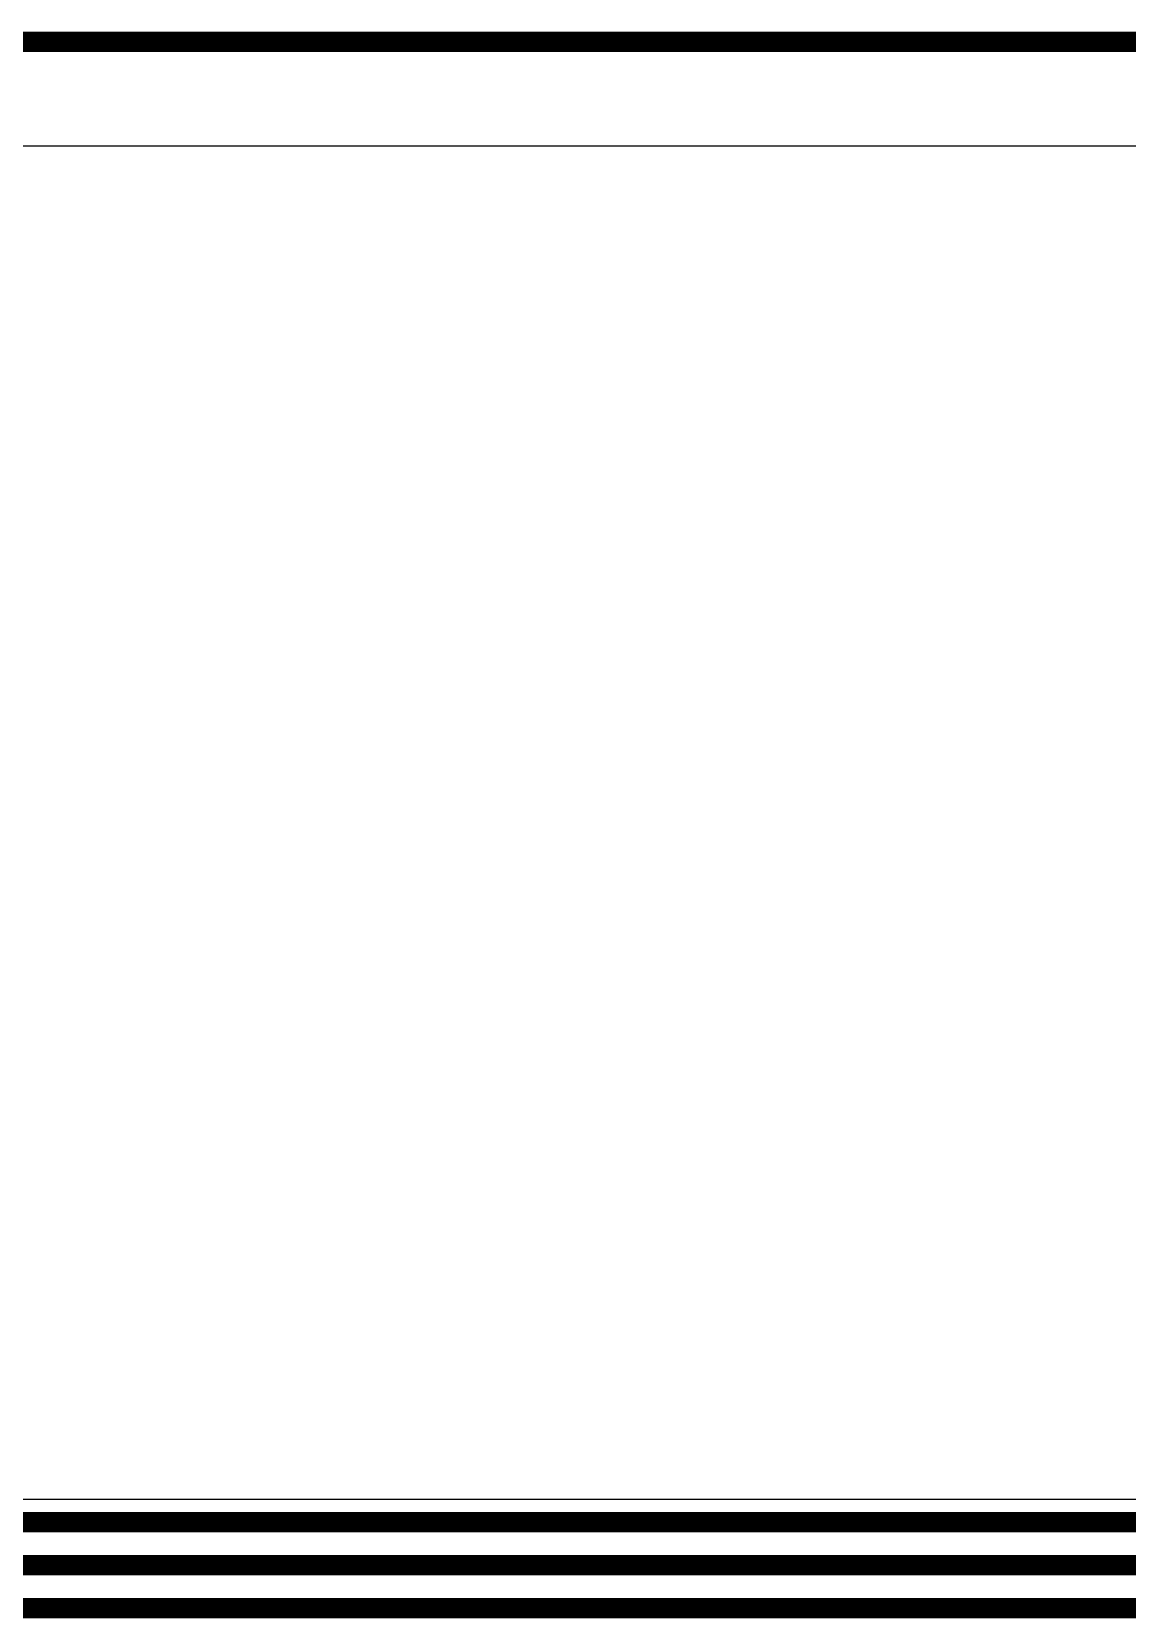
# Model space of a CAD drawing. Extents: x 190.8 to 267.1, y 124 to 174.8.
# Drawn here: x 212.21 to 217.61, y 158.66 to 166.48 of the extents above; entities that cross this region are included whole.
import ezdxf

# ---------------------------------------------------------------- set-up
doc = ezdxf.new("R2010")
doc.units = 0
doc.header["$MEASUREMENT"] = 0

msp = doc.modelspace()

# ---------------------------------------------------------------- linework, layer by layer
at = {"const_width": 0.1}
for points in [[(221.4546, 162.5807), (221.4546, 166.4275), (203.859, 166.4275), (202.4059, 163.4681), (196.5696, 163.4681), (195.9346, 163.1052), (195.9346, 162.0807)], [(224.2437, 161.3751), (224.1437, 161.3751), (223.976, 161.2074), (223.976, 160.6699), (222.4468, 159.1339), (204.1134, 159.1339), (202.6346, 161.8807), (201.0146, 161.8807)], [(225.5721, 160.4307), (224.3546, 160.4307), (222.8601, 158.9221), (203.6954, 158.9221), (202.5182, 160.9281), (196.5696, 160.9281), (195.9346, 160.35), (195.9346, 159.3407)], [(224.4195, 159.2807), (224.3195, 159.2807), (223.7174, 158.7102), (203.3257, 158.7102), (202.1933, 160.6931), (199.1096, 160.6931), (198.4598, 159.8354), (198.4598, 159.3407)]]:
    msp.add_lwpolyline(points, dxfattribs=at)
msp.add_lwpolyline([(220.4896, 161.4106), (220.4896, 159.2456), (205.4896, 159.2456), (204.0684, 160.6479), (204.0684, 164.5133), (205.4896, 165.9156), (220.4896, 165.9156), (220.4896, 163.7506), (217.7246, 163.7506), (217.7246, 161.4106)], close=True)

doc.saveas('drawing.dxf')
